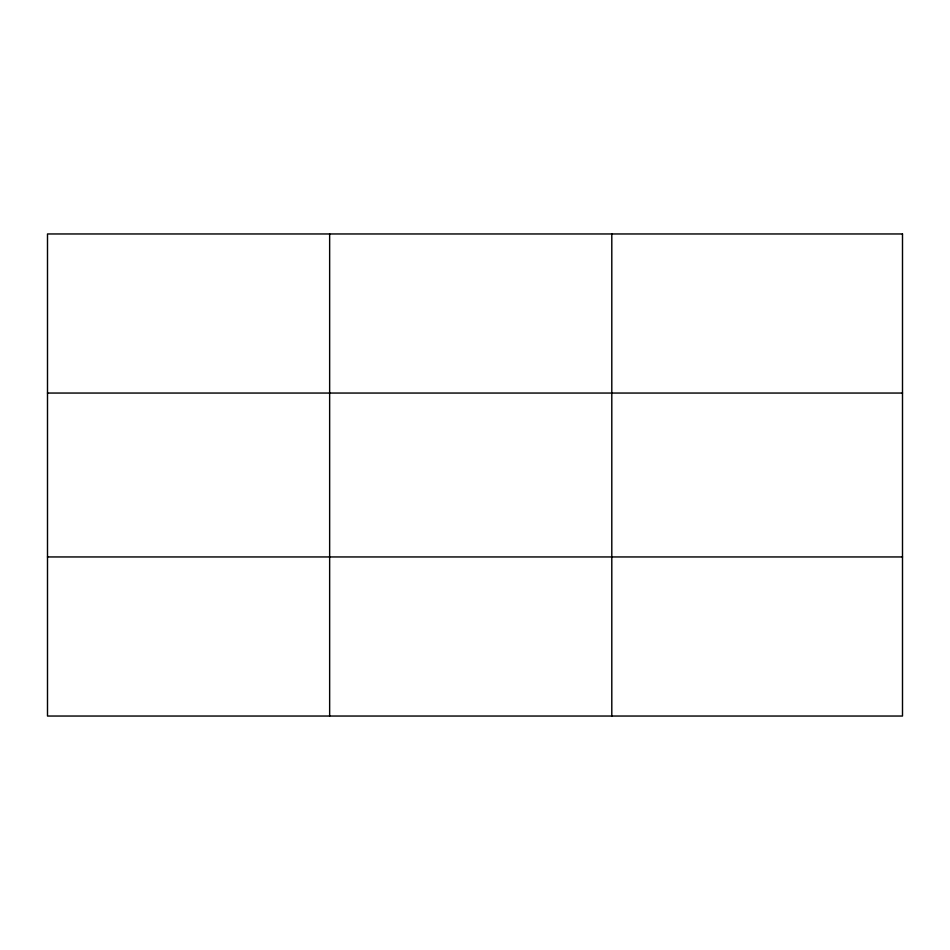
<?xml version="1.0" encoding="UTF-8"?>
<svg xmlns="http://www.w3.org/2000/svg" width="950" height="950" viewBox="0 0 950 950"><rect width="100%" height="100%" fill="white"/><g stroke="black" fill="none" stroke-linecap="round" stroke-linejoin="round"><path stroke-width="1.43" d="M329.65 716.039L329.65 233.961M611.8 716.039L611.8 233.961M47.5 393.051L902.5 393.051M47.5 556.949L902.5 556.949M902.5 233.961L902.5 716.039L47.5 716.039L47.5 233.961L902.5 233.961"/></g></svg>
